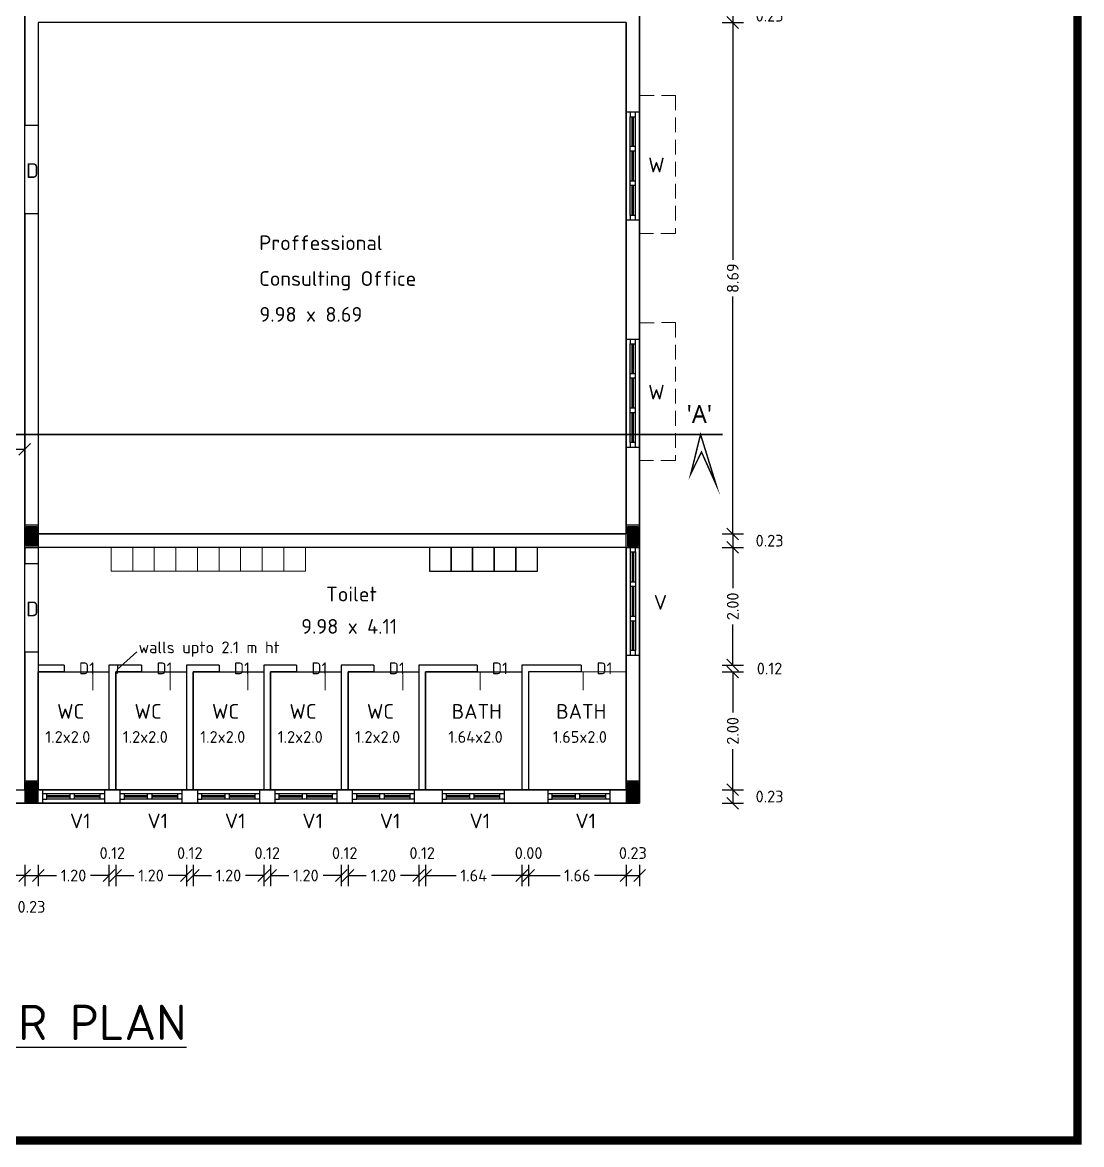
# Model space of a CAD drawing. Header units: metres. Extents: x 33037 to 86814, y -4407 to 25.
# Drawn here: x 86638.81 to 86656.79, y -4212.57 to -4193.52 of the extents above; entities that cross this region are included whole.
import ezdxf
from ezdxf.enums import TextEntityAlignment as Align

# ---------------------------------------------------------------- set-up
doc = ezdxf.new("R2010")
doc.units = ezdxf.units.M
doc.header["$MEASUREMENT"] = 0
doc.linetypes.add('CENTER', pattern=[2, 1.25, -0.25, 0.25, -0.25])
doc.linetypes.add('HIDDEN', pattern=[0.375, 0.25, -0.125])
for name, color, linetype in [('BLK_1_FLR_1_BLT_UP_AREA', 1, 'Continuous'), ('BLK_1_FLR_1_CARPET_AREA', 10, 'Continuous'), ('BLK_1_FLR_1_REGULAR_ROOM_2', 117, 'Continuous'), ('BLK_1_FLR_1_URINAL', 235, 'Continuous'), ('BLK_1_FLR_1_WATER_CLOSET', 1, 'Continuous'), ('BLK_1_FLR_2_ROOF_AREA', 54, 'Continuous'), ('Hatch', 9, 'Continuous'), ('Wall', 2, 'Continuous')]:
    doc.layers.add(name, color=color, linetype=linetype)
for name, color, linetype, lineweight in [('BLK_1_FLR_1_SP_WC', 233, 'Continuous', 5), ('BLK_1_FLR_1_WASH', 56, 'Continuous', 5), ('BLK_1_LVL_1_BLDG_FOOT_PRINT', 1, 'Continuous', 5), ('cols', 4, 'Continuous', 30), ('hidden', 251, 'HIDDEN', 15)]:
    doc.layers.add(name, color=color, linetype=linetype, lineweight=lineweight)
doc.styles.add('ISO Proportional', font='isocpeur.ttf')
doc.styles.add('latest', font='ebrima.ttf')
doc.dimstyles.new('T-roman', dxfattribs={"dimtxt": 0.2, "dimasz": 0.2, "dimexe": 0.18, "dimexo": 0.0625, "dimgap": 0.09, "dimtad": 0, "dimtoh": 1, "dimzin": 0, "dimdsep": 46, "dimtxsty": 'ISO Proportional', "dimblk": 'OBLIQUE', "dimcen": 0.09, "dimclrd": 5, "dimclre": 2, "dimclrt": 7, "dimadec": 0, "dimazin": 0, "dimtfac": 1, "dimtofl": 0, "dimtmove": 2, "dimatfit": 3, "dimldrblk": 'OBLIQUE', "dimfxl": 0, "dimtolj": 1, "dimtzin": 0, "dimarcsym": 0})

# ---------------------------------------------------------------- blocks, each defined once
blk = doc.blocks.new('w')
for p, q in [((0, 0), (1.829, 0)), ((0.076, -0.07), (0, -0.07)), ((0, -0.159), (0.076, -0.159)), ((0.076, -0.159), (0.076, -0.07)), ((0.076, -0.07), (1.753, -0.07)), ((0.076, -0.102), (0.584, -0.102)), ((0.076, -0.127), (0.584, -0.127)), ((0.076, -0.159), (1.753, -0.159)), ((0.584, -0.159), (0.584, -0.07)), ((0.66, -0.159), (0.66, -0.07)), ((0.66, -0.102), (1.168, -0.102)), ((0.66, -0.127), (1.168, -0.127)), ((1.168, -0.159), (1.168, -0.07)), ((1.245, -0.159), (1.245, -0.07)), ((1.245, -0.102), (1.753, -0.102)), ((1.245, -0.127), (1.753, -0.127)), ((1.829, -0.07), (1.753, -0.07)), ((1.753, -0.07), (1.753, -0.159)), ((1.753, -0.159), (1.829, -0.159)), ((0, -0.229), (1.829, -0.229))]:
    blk.add_line(p, q)
at = {"layer": 'hidden'}
for p, q in [((-0.229, -0.838), (-0.229, -0.229)), ((2.113, -0.227), (2.113, -0.837)), ((2.113, -0.837), (-0.229, -0.838))]:
    blk.add_line(p, q, dxfattribs=at)
at = {"layer": 'Wall'}
for p, q in [((0, 0), (0, -0.229)), ((1.829, -0.229), (1.829, 0))]:
    blk.add_line(p, q, dxfattribs=at)
blk = doc.blocks.new('_Oblique')
at = {"color": 0, "linetype": 'ByBlock', "lineweight": -2}
blk.add_line((-0.5, -0.5), (0.5, 0.5), dxfattribs=at)
blk = doc.blocks.new('*D1358')
at = {"color": 2, "lineweight": -2}
for p, q in [((86636.412, -4200.769), (86636.412, -4200.589)), ((86638.852, -4200.769), (86638.852, -4200.589))]:
    blk.add_line(p, q, dxfattribs=at)
at = {"color": 5, "lineweight": -2}
for p, q in [((86636.412, -4200.769), (86637.302, -4200.769)), ((86638.852, -4200.769), (86637.962, -4200.769))]:
    blk.add_line(p, q, dxfattribs=at)
at = {"color": 5, "lineweight": -2, "xscale": 0.2, "yscale": 0.2, "zscale": 0.2, "rotation": 180}
blk.add_blockref('_Oblique', (86636.412, -4200.769), dxfattribs=at)
at = {"color": 5, "lineweight": -2, "xscale": 0.2, "yscale": 0.2, "zscale": 0.2}
blk.add_blockref('_Oblique', (86638.852, -4200.769), dxfattribs=at)
at = {"color": 7, "insert": (86637.632, -4200.769), "char_height": 0.2, "attachment_point": 5, "style": 'ISO Proportional'}
blk.add_mtext('\\A1;2.44', dxfattribs=at)
blk = doc.blocks.new('*D1293')
at = {"color": 2, "lineweight": -2}
for p, q in [((86636.412, -4207.825), (86636.412, -4208.185)), ((86638.852, -4207.825), (86638.852, -4208.185))]:
    blk.add_line(p, q, dxfattribs=at)
at = {"color": 5, "lineweight": -2}
for p, q in [((86636.412, -4208.005), (86637.302, -4208.005)), ((86638.852, -4208.005), (86637.962, -4208.005))]:
    blk.add_line(p, q, dxfattribs=at)
at = {"color": 5, "lineweight": -2, "xscale": 0.2, "yscale": 0.2, "zscale": 0.2, "rotation": 180}
blk.add_blockref('_Oblique', (86636.412, -4208.005), dxfattribs=at)
at = {"color": 5, "lineweight": -2, "xscale": 0.2, "yscale": 0.2, "zscale": 0.2}
blk.add_blockref('_Oblique', (86638.852, -4208.005), dxfattribs=at)
at = {"color": 7, "insert": (86637.632, -4208.005), "char_height": 0.2, "attachment_point": 5, "style": 'ISO Proportional'}
blk.add_mtext('\\A1;2.44', dxfattribs=at)
blk = doc.blocks.new('*D1365')
at = {"color": 2, "lineweight": -2}
for p, q in [((86638.852, -4207.825), (86638.852, -4208.185)), ((86639.082, -4207.825), (86639.082, -4208.185))]:
    blk.add_line(p, q, dxfattribs=at)
at = {"color": 5, "lineweight": -2}
blk.add_line((86638.852, -4208.005), (86639.082, -4208.005), dxfattribs=at)
at = {"color": 5, "lineweight": -2, "xscale": 0.2, "yscale": 0.2, "zscale": 0.2, "rotation": 180}
blk.add_blockref('_Oblique', (86638.852, -4208.005), dxfattribs=at)
at = {"color": 5, "lineweight": -2, "xscale": 0.2, "yscale": 0.2, "zscale": 0.2}
blk.add_blockref('_Oblique', (86639.082, -4208.005), dxfattribs=at)
at = {"color": 7, "insert": (86638.967, -4208.537), "char_height": 0.2, "attachment_point": 5, "style": 'ISO Proportional'}
blk.add_mtext('\\A1;0.23', dxfattribs=at)
blk = doc.blocks.new('*D1366')
at = {"color": 2, "lineweight": -2}
for p, q in [((86639.082, -4207.825), (86639.082, -4208.185)), ((86640.282, -4207.825), (86640.282, -4208.185))]:
    blk.add_line(p, q, dxfattribs=at)
at = {"color": 5, "lineweight": -2}
for p, q in [((86639.082, -4208.005), (86639.392, -4208.005)), ((86640.282, -4208.005), (86639.972, -4208.005))]:
    blk.add_line(p, q, dxfattribs=at)
at = {"color": 5, "lineweight": -2, "xscale": 0.2, "yscale": 0.2, "zscale": 0.2, "rotation": 180}
blk.add_blockref('_Oblique', (86639.082, -4208.005), dxfattribs=at)
at = {"color": 5, "lineweight": -2, "xscale": 0.2, "yscale": 0.2, "zscale": 0.2}
blk.add_blockref('_Oblique', (86640.282, -4208.005), dxfattribs=at)
at = {"color": 7, "insert": (86639.682, -4208.005), "char_height": 0.2, "attachment_point": 5, "style": 'ISO Proportional'}
blk.add_mtext('\\A1;1.20', dxfattribs=at)
blk = doc.blocks.new('*D1367')
at = {"color": 2, "lineweight": -2}
for p, q in [((86640.282, -4207.825), (86640.282, -4208.185)), ((86640.397, -4207.825), (86640.397, -4208.185))]:
    blk.add_line(p, q, dxfattribs=at)
at = {"color": 5, "lineweight": -2}
for p, q in [((86640.282, -4208.005), (86640.082, -4208.005)), ((86640.397, -4208.005), (86640.597, -4208.005))]:
    blk.add_line(p, q, dxfattribs=at)
at = {"color": 5, "lineweight": -2, "xscale": 0.2, "yscale": 0.2, "zscale": 0.2}
blk.add_blockref('_Oblique', (86640.282, -4208.005), dxfattribs=at)
at = {"color": 5, "lineweight": -2, "xscale": 0.2, "yscale": 0.2, "zscale": 0.2, "rotation": 180}
blk.add_blockref('_Oblique', (86640.397, -4208.005), dxfattribs=at)
at = {"color": 7, "insert": (86640.34, -4207.624), "char_height": 0.2, "attachment_point": 5, "style": 'ISO Proportional'}
blk.add_mtext('\\A1;0.12', dxfattribs=at)
blk = doc.blocks.new('*D1368')
at = {"color": 2, "lineweight": -2}
for p, q in [((86640.397, -4207.825), (86640.397, -4208.185)), ((86641.597, -4207.825), (86641.597, -4208.185))]:
    blk.add_line(p, q, dxfattribs=at)
at = {"color": 5, "lineweight": -2}
for p, q in [((86640.397, -4208.005), (86640.707, -4208.005)), ((86641.597, -4208.005), (86641.287, -4208.005))]:
    blk.add_line(p, q, dxfattribs=at)
at = {"color": 5, "lineweight": -2, "xscale": 0.2, "yscale": 0.2, "zscale": 0.2, "rotation": 180}
blk.add_blockref('_Oblique', (86640.397, -4208.005), dxfattribs=at)
at = {"color": 5, "lineweight": -2, "xscale": 0.2, "yscale": 0.2, "zscale": 0.2}
blk.add_blockref('_Oblique', (86641.597, -4208.005), dxfattribs=at)
at = {"color": 7, "insert": (86640.997, -4208.005), "char_height": 0.2, "attachment_point": 5, "style": 'ISO Proportional'}
blk.add_mtext('\\A1;1.20', dxfattribs=at)
blk = doc.blocks.new('*D1369')
at = {"color": 2, "lineweight": -2}
for p, q in [((86641.597, -4207.825), (86641.597, -4208.185)), ((86641.712, -4207.825), (86641.712, -4208.185))]:
    blk.add_line(p, q, dxfattribs=at)
at = {"color": 5, "lineweight": -2}
for p, q in [((86641.597, -4208.005), (86641.397, -4208.005)), ((86641.712, -4208.005), (86641.912, -4208.005))]:
    blk.add_line(p, q, dxfattribs=at)
at = {"color": 5, "lineweight": -2, "xscale": 0.2, "yscale": 0.2, "zscale": 0.2}
blk.add_blockref('_Oblique', (86641.597, -4208.005), dxfattribs=at)
at = {"color": 5, "lineweight": -2, "xscale": 0.2, "yscale": 0.2, "zscale": 0.2, "rotation": 180}
blk.add_blockref('_Oblique', (86641.712, -4208.005), dxfattribs=at)
at = {"color": 7, "insert": (86641.655, -4207.624), "char_height": 0.2, "attachment_point": 5, "style": 'ISO Proportional'}
blk.add_mtext('\\A1;0.12', dxfattribs=at)
blk = doc.blocks.new('*D1370')
at = {"color": 2, "lineweight": -2}
for p, q in [((86641.712, -4207.825), (86641.712, -4208.185)), ((86642.912, -4207.825), (86642.912, -4208.185))]:
    blk.add_line(p, q, dxfattribs=at)
at = {"color": 5, "lineweight": -2}
for p, q in [((86641.712, -4208.005), (86642.022, -4208.005)), ((86642.912, -4208.005), (86642.602, -4208.005))]:
    blk.add_line(p, q, dxfattribs=at)
at = {"color": 5, "lineweight": -2, "xscale": 0.2, "yscale": 0.2, "zscale": 0.2, "rotation": 180}
blk.add_blockref('_Oblique', (86641.712, -4208.005), dxfattribs=at)
at = {"color": 5, "lineweight": -2, "xscale": 0.2, "yscale": 0.2, "zscale": 0.2}
blk.add_blockref('_Oblique', (86642.912, -4208.005), dxfattribs=at)
at = {"color": 7, "insert": (86642.312, -4208.005), "char_height": 0.2, "attachment_point": 5, "style": 'ISO Proportional'}
blk.add_mtext('\\A1;1.20', dxfattribs=at)
blk = doc.blocks.new('*D1371')
at = {"color": 2, "lineweight": -2}
for p, q in [((86642.912, -4207.825), (86642.912, -4208.185)), ((86643.027, -4207.825), (86643.027, -4208.185))]:
    blk.add_line(p, q, dxfattribs=at)
at = {"color": 5, "lineweight": -2}
for p, q in [((86642.912, -4208.005), (86642.712, -4208.005)), ((86643.027, -4208.005), (86643.227, -4208.005))]:
    blk.add_line(p, q, dxfattribs=at)
at = {"color": 5, "lineweight": -2, "xscale": 0.2, "yscale": 0.2, "zscale": 0.2}
blk.add_blockref('_Oblique', (86642.912, -4208.005), dxfattribs=at)
at = {"color": 5, "lineweight": -2, "xscale": 0.2, "yscale": 0.2, "zscale": 0.2, "rotation": 180}
blk.add_blockref('_Oblique', (86643.027, -4208.005), dxfattribs=at)
at = {"color": 7, "insert": (86642.97, -4207.624), "char_height": 0.2, "attachment_point": 5, "style": 'ISO Proportional'}
blk.add_mtext('\\A1;0.12', dxfattribs=at)
blk = doc.blocks.new('*D1372')
at = {"color": 2, "lineweight": -2}
for p, q in [((86643.027, -4207.825), (86643.027, -4208.185)), ((86644.227, -4207.825), (86644.227, -4208.185))]:
    blk.add_line(p, q, dxfattribs=at)
at = {"color": 5, "lineweight": -2}
for p, q in [((86643.027, -4208.005), (86643.337, -4208.005)), ((86644.227, -4208.005), (86643.917, -4208.005))]:
    blk.add_line(p, q, dxfattribs=at)
at = {"color": 5, "lineweight": -2, "xscale": 0.2, "yscale": 0.2, "zscale": 0.2, "rotation": 180}
blk.add_blockref('_Oblique', (86643.027, -4208.005), dxfattribs=at)
at = {"color": 5, "lineweight": -2, "xscale": 0.2, "yscale": 0.2, "zscale": 0.2}
blk.add_blockref('_Oblique', (86644.227, -4208.005), dxfattribs=at)
at = {"color": 7, "insert": (86643.627, -4208.005), "char_height": 0.2, "attachment_point": 5, "style": 'ISO Proportional'}
blk.add_mtext('\\A1;1.20', dxfattribs=at)
blk = doc.blocks.new('*D1373')
at = {"color": 2, "lineweight": -2}
for p, q in [((86644.227, -4207.825), (86644.227, -4208.185)), ((86644.342, -4207.825), (86644.342, -4208.185))]:
    blk.add_line(p, q, dxfattribs=at)
at = {"color": 5, "lineweight": -2}
for p, q in [((86644.227, -4208.005), (86644.027, -4208.005)), ((86644.342, -4208.005), (86644.542, -4208.005))]:
    blk.add_line(p, q, dxfattribs=at)
at = {"color": 5, "lineweight": -2, "xscale": 0.2, "yscale": 0.2, "zscale": 0.2}
blk.add_blockref('_Oblique', (86644.227, -4208.005), dxfattribs=at)
at = {"color": 5, "lineweight": -2, "xscale": 0.2, "yscale": 0.2, "zscale": 0.2, "rotation": 180}
blk.add_blockref('_Oblique', (86644.342, -4208.005), dxfattribs=at)
at = {"color": 7, "insert": (86644.285, -4207.624), "char_height": 0.2, "attachment_point": 5, "style": 'ISO Proportional'}
blk.add_mtext('\\A1;0.12', dxfattribs=at)
blk = doc.blocks.new('*D1374')
at = {"color": 2, "lineweight": -2}
for p, q in [((86644.342, -4207.825), (86644.342, -4208.185)), ((86645.542, -4207.825), (86645.542, -4208.185))]:
    blk.add_line(p, q, dxfattribs=at)
at = {"color": 5, "lineweight": -2}
for p, q in [((86644.342, -4208.005), (86644.652, -4208.005)), ((86645.542, -4208.005), (86645.232, -4208.005))]:
    blk.add_line(p, q, dxfattribs=at)
at = {"color": 5, "lineweight": -2, "xscale": 0.2, "yscale": 0.2, "zscale": 0.2, "rotation": 180}
blk.add_blockref('_Oblique', (86644.342, -4208.005), dxfattribs=at)
at = {"color": 5, "lineweight": -2, "xscale": 0.2, "yscale": 0.2, "zscale": 0.2}
blk.add_blockref('_Oblique', (86645.542, -4208.005), dxfattribs=at)
at = {"color": 7, "insert": (86644.942, -4208.005), "char_height": 0.2, "attachment_point": 5, "style": 'ISO Proportional'}
blk.add_mtext('\\A1;1.20', dxfattribs=at)
blk = doc.blocks.new('*D1375')
at = {"color": 2, "lineweight": -2}
for p, q in [((86645.542, -4207.825), (86645.542, -4208.185)), ((86645.657, -4207.825), (86645.657, -4208.185))]:
    blk.add_line(p, q, dxfattribs=at)
at = {"color": 5, "lineweight": -2}
for p, q in [((86645.542, -4208.005), (86645.342, -4208.005)), ((86645.657, -4208.005), (86645.857, -4208.005))]:
    blk.add_line(p, q, dxfattribs=at)
at = {"color": 5, "lineweight": -2, "xscale": 0.2, "yscale": 0.2, "zscale": 0.2}
blk.add_blockref('_Oblique', (86645.542, -4208.005), dxfattribs=at)
at = {"color": 5, "lineweight": -2, "xscale": 0.2, "yscale": 0.2, "zscale": 0.2, "rotation": 180}
blk.add_blockref('_Oblique', (86645.657, -4208.005), dxfattribs=at)
at = {"color": 7, "insert": (86645.6, -4207.624), "char_height": 0.2, "attachment_point": 5, "style": 'ISO Proportional'}
blk.add_mtext('\\A1;0.12', dxfattribs=at)
blk = doc.blocks.new('*D1376')
at = {"color": 2, "lineweight": -2}
for p, q in [((86645.657, -4207.825), (86645.657, -4208.185)), ((86647.292, -4207.825), (86647.292, -4208.185))]:
    blk.add_line(p, q, dxfattribs=at)
at = {"color": 5, "lineweight": -2}
for p, q in [((86645.657, -4208.005), (86646.175, -4208.005)), ((86647.292, -4208.005), (86646.775, -4208.005))]:
    blk.add_line(p, q, dxfattribs=at)
at = {"color": 5, "lineweight": -2, "xscale": 0.2, "yscale": 0.2, "zscale": 0.2, "rotation": 180}
blk.add_blockref('_Oblique', (86645.657, -4208.005), dxfattribs=at)
at = {"color": 5, "lineweight": -2, "xscale": 0.2, "yscale": 0.2, "zscale": 0.2}
blk.add_blockref('_Oblique', (86647.292, -4208.005), dxfattribs=at)
at = {"color": 7, "insert": (86646.475, -4208.005), "char_height": 0.2, "attachment_point": 5, "style": 'ISO Proportional'}
blk.add_mtext('\\A1;1.64', dxfattribs=at)
blk = doc.blocks.new('*D1377')
at = {"color": 2, "lineweight": -2}
blk.add_line((86647.407, -4207.825), (86647.407, -4208.185), dxfattribs=at)
blk.add_line((86647.407, -4207.825), (86647.407, -4208.185), dxfattribs=at)
at = {"color": 5, "lineweight": -2}
for q in [(86647.207, -4208.005), (86647.607, -4208.005)]:
    blk.add_line((86647.407, -4208.005), q, dxfattribs=at)
at = {"color": 5, "lineweight": -2, "xscale": 0.2, "yscale": 0.2, "zscale": 0.2}
blk.add_blockref('_Oblique', (86647.407, -4208.005), dxfattribs=at)
at = {"color": 5, "lineweight": -2, "xscale": 0.2, "yscale": 0.2, "zscale": 0.2, "rotation": 180}
blk.add_blockref('_Oblique', (86647.407, -4208.005), dxfattribs=at)
at = {"color": 7, "insert": (86647.407, -4207.624), "char_height": 0.2, "attachment_point": 5, "style": 'ISO Proportional'}
blk.add_mtext('\\A1;0.00', dxfattribs=at)
blk = doc.blocks.new('*D1378')
at = {"color": 2, "lineweight": -2}
for p, q in [((86647.407, -4207.825), (86647.407, -4208.185)), ((86649.062, -4207.825), (86649.062, -4208.185))]:
    blk.add_line(p, q, dxfattribs=at)
at = {"color": 5, "lineweight": -2}
for p, q in [((86647.407, -4208.005), (86647.945, -4208.005)), ((86649.062, -4208.005), (86648.525, -4208.005))]:
    blk.add_line(p, q, dxfattribs=at)
at = {"color": 5, "lineweight": -2, "xscale": 0.2, "yscale": 0.2, "zscale": 0.2, "rotation": 180}
blk.add_blockref('_Oblique', (86647.407, -4208.005), dxfattribs=at)
at = {"color": 5, "lineweight": -2, "xscale": 0.2, "yscale": 0.2, "zscale": 0.2}
blk.add_blockref('_Oblique', (86649.062, -4208.005), dxfattribs=at)
at = {"color": 7, "insert": (86648.235, -4208.005), "char_height": 0.2, "attachment_point": 5, "style": 'ISO Proportional'}
blk.add_mtext('\\A1;1.66', dxfattribs=at)
blk = doc.blocks.new('*D1379')
at = {"color": 2, "lineweight": -2}
for p, q in [((86649.062, -4207.825), (86649.062, -4208.185)), ((86649.292, -4207.825), (86649.292, -4208.185))]:
    blk.add_line(p, q, dxfattribs=at)
at = {"color": 5, "lineweight": -2}
blk.add_line((86649.062, -4208.005), (86649.292, -4208.005), dxfattribs=at)
at = {"color": 5, "lineweight": -2, "xscale": 0.2, "yscale": 0.2, "zscale": 0.2, "rotation": 180}
blk.add_blockref('_Oblique', (86649.062, -4208.005), dxfattribs=at)
at = {"color": 5, "lineweight": -2, "xscale": 0.2, "yscale": 0.2, "zscale": 0.2}
blk.add_blockref('_Oblique', (86649.292, -4208.005), dxfattribs=at)
at = {"color": 7, "insert": (86649.177, -4207.624), "char_height": 0.2, "attachment_point": 5, "style": 'ISO Proportional'}
blk.add_mtext('\\A1;0.23', dxfattribs=at)
blk = doc.blocks.new('*D1381')
at = {"color": 2, "lineweight": -2}
for p, q in [((86650.693, -4193.289), (86651.053, -4193.289)), ((86650.693, -4193.519), (86651.053, -4193.519))]:
    blk.add_line(p, q, dxfattribs=at)
at = {"color": 5, "lineweight": -2}
blk.add_line((86650.873, -4193.289), (86650.873, -4193.519), dxfattribs=at)
at = {"color": 5, "lineweight": -2, "xscale": 0.2, "yscale": 0.2, "zscale": 0.2}
for p, rotation in [((86650.873, -4193.289), 90), ((86650.873, -4193.519), 270)]:
    blk.add_blockref('_Oblique', p, dxfattribs=dict(at, rotation=rotation))
at = {"color": 7, "insert": (86651.498, -4193.404), "char_height": 0.2, "attachment_point": 5, "style": 'ISO Proportional'}
blk.add_mtext('\\A1;0.23', dxfattribs=at)
blk = doc.blocks.new('*D1382')
at = {"color": 2, "lineweight": -2}
for p, q in [((86650.693, -4193.519), (86651.053, -4193.519)), ((86650.693, -4202.204), (86651.053, -4202.204))]:
    blk.add_line(p, q, dxfattribs=at)
at = {"color": 5, "lineweight": -2}
for p, q in [((86650.873, -4193.519), (86650.873, -4197.551)), ((86650.873, -4202.204), (86650.873, -4198.171))]:
    blk.add_line(p, q, dxfattribs=at)
at = {"color": 5, "lineweight": -2, "xscale": 0.2, "yscale": 0.2, "zscale": 0.2}
for p, rotation in [((86650.873, -4193.519), 90), ((86650.873, -4202.204), 270)]:
    blk.add_blockref('_Oblique', p, dxfattribs=dict(at, rotation=rotation))
at = {"color": 7, "insert": (86650.873, -4197.861), "char_height": 0.2, "attachment_point": 5, "rotation": 90, "style": 'ISO Proportional'}
blk.add_mtext('\\A1;8.69', dxfattribs=at)
blk = doc.blocks.new('*D1383')
at = {"color": 2, "lineweight": -2}
for p, q in [((86650.693, -4202.204), (86651.053, -4202.204)), ((86650.693, -4202.434), (86651.053, -4202.434))]:
    blk.add_line(p, q, dxfattribs=at)
at = {"color": 5, "lineweight": -2}
blk.add_line((86650.873, -4202.204), (86650.873, -4202.434), dxfattribs=at)
at = {"color": 5, "lineweight": -2, "xscale": 0.2, "yscale": 0.2, "zscale": 0.2}
for p, rotation in [((86650.873, -4202.204), 90), ((86650.873, -4202.434), 270)]:
    blk.add_blockref('_Oblique', p, dxfattribs=dict(at, rotation=rotation))
at = {"color": 7, "insert": (86651.498, -4202.319), "char_height": 0.2, "attachment_point": 5, "style": 'ISO Proportional'}
blk.add_mtext('\\A1;0.23', dxfattribs=at)
blk = doc.blocks.new('*D1384')
at = {"color": 2, "lineweight": -2}
for p, q in [((86650.693, -4202.434), (86651.053, -4202.434)), ((86650.693, -4204.434), (86651.053, -4204.434))]:
    blk.add_line(p, q, dxfattribs=at)
at = {"color": 5, "lineweight": -2}
for p, q in [((86650.873, -4202.434), (86650.873, -4203.124)), ((86650.873, -4204.434), (86650.873, -4203.744))]:
    blk.add_line(p, q, dxfattribs=at)
at = {"color": 5, "lineweight": -2, "xscale": 0.2, "yscale": 0.2, "zscale": 0.2}
for p, rotation in [((86650.873, -4202.434), 90), ((86650.873, -4204.434), 270)]:
    blk.add_blockref('_Oblique', p, dxfattribs=dict(at, rotation=rotation))
at = {"color": 7, "insert": (86650.873, -4203.434), "char_height": 0.2, "attachment_point": 5, "rotation": 90, "style": 'ISO Proportional'}
blk.add_mtext('\\A1;2.00', dxfattribs=at)
blk = doc.blocks.new('*D1385')
at = {"color": 5, "lineweight": -2}
for p, q in [((86650.873, -4204.434), (86650.873, -4204.234)), ((86650.873, -4204.549), (86650.873, -4204.749))]:
    blk.add_line(p, q, dxfattribs=at)
at = {"color": 2, "lineweight": -2}
for p, q in [((86650.693, -4204.434), (86651.053, -4204.434)), ((86650.693, -4204.549), (86651.053, -4204.549))]:
    blk.add_line(p, q, dxfattribs=at)
at = {"color": 5, "lineweight": -2, "xscale": 0.2, "yscale": 0.2, "zscale": 0.2}
for p, rotation in [((86650.873, -4204.434), 270), ((86650.873, -4204.549), 90)]:
    blk.add_blockref('_Oblique', p, dxfattribs=dict(at, rotation=rotation))
at = {"color": 7, "insert": (86651.498, -4204.491), "char_height": 0.2, "attachment_point": 5, "style": 'ISO Proportional'}
blk.add_mtext('\\A1;0.12', dxfattribs=at)
blk = doc.blocks.new('*D1386')
at = {"color": 2, "lineweight": -2}
for p, q in [((86650.693, -4204.549), (86651.053, -4204.549)), ((86650.693, -4206.549), (86651.053, -4206.549))]:
    blk.add_line(p, q, dxfattribs=at)
at = {"color": 5, "lineweight": -2}
for p, q in [((86650.873, -4204.549), (86650.873, -4205.239)), ((86650.873, -4206.549), (86650.873, -4205.859))]:
    blk.add_line(p, q, dxfattribs=at)
at = {"color": 5, "lineweight": -2, "xscale": 0.2, "yscale": 0.2, "zscale": 0.2}
for p, rotation in [((86650.873, -4204.549), 90), ((86650.873, -4206.549), 270)]:
    blk.add_blockref('_Oblique', p, dxfattribs=dict(at, rotation=rotation))
at = {"color": 7, "insert": (86650.873, -4205.549), "char_height": 0.2, "attachment_point": 5, "rotation": 90, "style": 'ISO Proportional'}
blk.add_mtext('\\A1;2.00', dxfattribs=at)
blk = doc.blocks.new('*D1294')
at = {"color": 2, "lineweight": -2}
for p, q in [((86650.693, -4206.549), (86651.053, -4206.549)), ((86650.693, -4206.779), (86651.053, -4206.779))]:
    blk.add_line(p, q, dxfattribs=at)
at = {"color": 5, "lineweight": -2}
blk.add_line((86650.873, -4206.549), (86650.873, -4206.779), dxfattribs=at)
at = {"color": 5, "lineweight": -2, "xscale": 0.2, "yscale": 0.2, "zscale": 0.2}
for p, rotation in [((86650.873, -4206.549), 90), ((86650.873, -4206.779), 270)]:
    blk.add_blockref('_Oblique', p, dxfattribs=dict(at, rotation=rotation))
at = {"color": 7, "insert": (86651.498, -4206.664), "char_height": 0.2, "attachment_point": 5, "style": 'ISO Proportional'}
blk.add_mtext('\\A1;0.23', dxfattribs=at)
blk = doc.blocks.new('COL')
at = {"layer": 'Hatch', "ltscale": 0.1}
h = blk.add_hatch(dxfattribs=at)
h.set_pattern_fill('ANSI31', color=251, scale=0.127)
h.set_pattern_definition([(45, (0, -0.2286), (-0.0112253, 0.0112253), [])])
h.paths.add_polyline_path([(0.025, -0.025), (0.025, -0.205), (0.352, -0.205), (0.352, -0.025)])
at = {"layer": 'cols', "linetype": 'Continuous'}
for points in [[(0, -0.23), (0.377, -0.23), (0.377, 0), (0, 0)], [(0.025, -0.205), (0.352, -0.205), (0.352, -0.025), (0.025, -0.025)]]:
    blk.add_lwpolyline(points, close=True, dxfattribs=at)

msp = doc.modelspace()

# ---------------------------------------------------------------- linework, layer by layer
for p, q in [((86649.29209, -4184.60871), (86649.29209, -4206.77871)), ((86638.85209, -4193.05871), (86638.85209, -4195.2702)), ((86649.06209, -4193.51871), (86639.08209, -4193.51871)), ((86639.08209, -4193.51871), (86639.08209, -4195.2702)), ((86649.06209, -4193.51871), (86649.06209, -4198.39871)), ((86649.06209, -4193.51871), (86649.06209, -4202.20371)), ((86639.08209, -4195.2702), (86638.85209, -4195.2702)), ((86638.85209, -4196.7702), (86638.85209, -4202.71456)), ((86639.08209, -4196.7702), (86638.85209, -4196.7702)), ((86639.08209, -4196.7702), (86639.08209, -4202.71456)), ((86649.06209, -4202.20371), (86639.08209, -4202.20371)), ((86649.06209, -4202.43371), (86639.08209, -4202.43371)), ((86649.29069, -4202.43357), (86649.06209, -4202.43371)), ((86649.06209, -4202.43371), (86649.06209, -4206.54871)), ((86649.06209, -4202.43371), (86649.06319, -4204.26251)), ((86649.13194, -4202.43366), (86649.13199, -4202.50986)), ((86649.13199, -4202.50986), (86649.22089, -4202.50981)), ((86649.13199, -4202.50986), (86649.13299, -4204.18626)), ((86649.16374, -4202.50985), (86649.16404, -4203.01785)), ((86649.18914, -4202.50983), (86649.18944, -4203.01783)), ((86649.22089, -4202.50981), (86649.22084, -4202.43361)), ((86649.22089, -4202.50981), (86649.22189, -4204.18621)), ((86649.29069, -4202.43357), (86649.29179, -4204.26237)), ((86639.08209, -4202.71456), (86638.85209, -4202.71456)), ((86649.13229, -4203.01786), (86649.22119, -4203.01781)), ((86649.13234, -4203.09406), (86649.22124, -4203.09401)), ((86649.16409, -4203.09405), (86649.16439, -4203.60205)), ((86649.18949, -4203.09403), (86649.18979, -4203.60203)), ((86649.13264, -4203.60206), (86649.22154, -4203.60201)), ((86649.13269, -4203.67826), (86649.22159, -4203.67821)), ((86649.16444, -4203.67825), (86649.16474, -4204.18625)), ((86649.18984, -4203.67823), (86649.19014, -4204.18623)), ((86638.85209, -4204.21456), (86638.85209, -4206.54871)), ((86639.08209, -4204.21456), (86638.85209, -4204.21456)), ((86639.08209, -4204.21456), (86639.08209, -4206.54871)), ((86649.22189, -4204.18621), (86649.13299, -4204.18626)), ((86649.13299, -4204.18626), (86649.13304, -4204.26246)), ((86649.22194, -4204.26241), (86649.22189, -4204.18621)), ((86649.06319, -4204.26251), (86649.29179, -4204.26237)), ((86639.52209, -4204.43371), (86639.08209, -4204.43371)), ((86639.52209, -4204.54871), (86639.08209, -4204.54871)), ((86639.52209, -4204.43371), (86639.52209, -4204.54871)), ((86640.83709, -4204.43371), (86640.28209, -4204.43371)), ((86640.28209, -4204.43371), (86640.28209, -4206.54871)), ((86640.83709, -4204.54871), (86640.39709, -4204.54871)), ((86640.39709, -4204.54871), (86640.39709, -4206.54871)), ((86640.83709, -4204.43371), (86640.83709, -4204.54871)), ((86642.15209, -4204.43371), (86641.59709, -4204.43371)), ((86641.59709, -4204.43371), (86641.59709, -4206.54871)), ((86642.15209, -4204.54871), (86641.71209, -4204.54871)), ((86641.71209, -4204.54871), (86641.71209, -4206.54871)), ((86642.15209, -4204.43371), (86642.15209, -4204.54871)), ((86643.46709, -4204.43371), (86642.91209, -4204.43371)), ((86642.91209, -4204.43371), (86642.91209, -4206.54871)), ((86643.46709, -4204.54871), (86643.02709, -4204.54871)), ((86643.02709, -4204.54871), (86643.02709, -4206.54871)), ((86643.46709, -4204.43371), (86643.46709, -4204.54871)), ((86644.78209, -4204.43371), (86644.22709, -4204.43371)), ((86644.22709, -4204.43371), (86644.22709, -4206.54871)), ((86644.78209, -4204.54871), (86644.34209, -4204.54871)), ((86644.34209, -4204.54871), (86644.34209, -4206.54871)), ((86644.78209, -4204.43371), (86644.78209, -4204.54871)), ((86646.53209, -4204.43371), (86645.54209, -4204.43371)), ((86645.54209, -4204.43371), (86645.54209, -4206.54871)), ((86646.53209, -4204.54871), (86645.65709, -4204.54871)), ((86645.65709, -4204.54871), (86645.65709, -4206.54871)), ((86646.53209, -4204.43371), (86646.53209, -4204.54871)), ((86648.30209, -4204.43371), (86647.29209, -4204.43371)), ((86647.29209, -4204.43371), (86647.29209, -4206.54871)), ((86648.30209, -4204.54871), (86647.40709, -4204.54871)), ((86647.40709, -4204.54871), (86647.40709, -4206.54871)), ((86648.30209, -4204.43371), (86648.30209, -4204.54871)), ((86636.41209, -4206.54871), (86638.85209, -4206.54871)), ((86649.06209, -4206.54871), (86639.08209, -4206.54871)), ((86639.15329, -4206.54871), (86639.15329, -4206.77731)), ((86640.20581, -4206.54871), (86639.15329, -4206.54871)), ((86639.22949, -4206.61856), (86639.15329, -4206.61856)), ((86639.15329, -4206.70746), (86639.22949, -4206.70746)), ((86639.22949, -4206.70746), (86639.22949, -4206.61856)), ((86640.20581, -4206.61856), (86639.22949, -4206.61856)), ((86639.61749, -4206.65031), (86639.22949, -4206.65031)), ((86639.61749, -4206.67571), (86639.22949, -4206.67571)), ((86640.20581, -4206.70746), (86639.22949, -4206.70746)), ((86639.61749, -4206.61856), (86639.61749, -4206.70746)), ((86639.69369, -4206.61856), (86639.69369, -4206.70746)), ((86640.12961, -4206.65031), (86639.69369, -4206.65031)), ((86640.12961, -4206.67571), (86639.69369, -4206.67571)), ((86640.12961, -4206.61856), (86640.12961, -4206.70746)), ((86640.20581, -4206.54871), (86640.20581, -4206.77731)), ((86640.46829, -4206.54871), (86640.46829, -4206.77731)), ((86641.52081, -4206.54871), (86640.46829, -4206.54871)), ((86640.54449, -4206.61856), (86640.46829, -4206.61856)), ((86640.46829, -4206.70746), (86640.54449, -4206.70746)), ((86640.54449, -4206.70746), (86640.54449, -4206.61856)), ((86641.52081, -4206.61856), (86640.54449, -4206.61856)), ((86640.93249, -4206.65031), (86640.54449, -4206.65031)), ((86640.93249, -4206.67571), (86640.54449, -4206.67571)), ((86641.52081, -4206.70746), (86640.54449, -4206.70746)), ((86640.93249, -4206.61856), (86640.93249, -4206.70746)), ((86641.00869, -4206.61856), (86641.00869, -4206.70746)), ((86641.44461, -4206.65031), (86641.00869, -4206.65031)), ((86641.44461, -4206.67571), (86641.00869, -4206.67571)), ((86641.44461, -4206.61856), (86641.44461, -4206.70746)), ((86641.52081, -4206.54871), (86641.52081, -4206.77731)), ((86641.78329, -4206.54871), (86641.78329, -4206.77731)), ((86642.83581, -4206.54871), (86641.78329, -4206.54871)), ((86641.85949, -4206.61856), (86641.78329, -4206.61856)), ((86641.78329, -4206.70746), (86641.85949, -4206.70746)), ((86641.85949, -4206.70746), (86641.85949, -4206.61856)), ((86642.83581, -4206.61856), (86641.85949, -4206.61856)), ((86642.24749, -4206.65031), (86641.85949, -4206.65031)), ((86642.24749, -4206.67571), (86641.85949, -4206.67571)), ((86642.83581, -4206.70746), (86641.85949, -4206.70746)), ((86642.24749, -4206.61856), (86642.24749, -4206.70746)), ((86642.32369, -4206.61856), (86642.32369, -4206.70746)), ((86642.75961, -4206.65031), (86642.32369, -4206.65031)), ((86642.75961, -4206.67571), (86642.32369, -4206.67571)), ((86642.75961, -4206.61856), (86642.75961, -4206.70746)), ((86642.83581, -4206.54871), (86642.83581, -4206.77731)), ((86643.09829, -4206.54871), (86643.09829, -4206.77731)), ((86644.15081, -4206.54871), (86643.09829, -4206.54871)), ((86643.17449, -4206.61856), (86643.09829, -4206.61856)), ((86643.09829, -4206.70746), (86643.17449, -4206.70746)), ((86643.17449, -4206.70746), (86643.17449, -4206.61856)), ((86644.15081, -4206.61856), (86643.17449, -4206.61856)), ((86643.56249, -4206.65031), (86643.17449, -4206.65031)), ((86643.56249, -4206.67571), (86643.17449, -4206.67571)), ((86644.15081, -4206.70746), (86643.17449, -4206.70746)), ((86643.56249, -4206.61856), (86643.56249, -4206.70746)), ((86643.63869, -4206.61856), (86643.63869, -4206.70746)), ((86644.07461, -4206.65031), (86643.63869, -4206.65031)), ((86644.07461, -4206.67571), (86643.63869, -4206.67571)), ((86644.07461, -4206.61856), (86644.07461, -4206.70746)), ((86644.15081, -4206.54871), (86644.15081, -4206.77731)), ((86644.41329, -4206.54871), (86644.41329, -4206.77731)), ((86645.46581, -4206.54871), (86644.41329, -4206.54871)), ((86644.48949, -4206.61856), (86644.41329, -4206.61856)), ((86644.41329, -4206.70746), (86644.48949, -4206.70746)), ((86644.48949, -4206.70746), (86644.48949, -4206.61856)), ((86645.46581, -4206.61856), (86644.48949, -4206.61856)), ((86644.87749, -4206.65031), (86644.48949, -4206.65031)), ((86644.87749, -4206.67571), (86644.48949, -4206.67571)), ((86645.46581, -4206.70746), (86644.48949, -4206.70746)), ((86644.87749, -4206.61856), (86644.87749, -4206.70746)), ((86644.95369, -4206.61856), (86644.95369, -4206.70746)), ((86645.38961, -4206.65031), (86644.95369, -4206.65031)), ((86645.38961, -4206.67571), (86644.95369, -4206.67571)), ((86645.38961, -4206.61856), (86645.38961, -4206.70746)), ((86645.46581, -4206.54871), (86645.46581, -4206.77731)), ((86645.93705, -4206.54871), (86645.93705, -4206.77731)), ((86646.98957, -4206.54871), (86645.93705, -4206.54871)), ((86646.01325, -4206.61856), (86645.93705, -4206.61856)), ((86645.93705, -4206.70746), (86646.01325, -4206.70746)), ((86646.01325, -4206.70746), (86646.01325, -4206.61856)), ((86646.98957, -4206.61856), (86646.01325, -4206.61856)), ((86646.40125, -4206.65031), (86646.01325, -4206.65031)), ((86646.40125, -4206.67571), (86646.01325, -4206.67571)), ((86646.98957, -4206.70746), (86646.01325, -4206.70746)), ((86646.40125, -4206.61856), (86646.40125, -4206.70746)), ((86646.47745, -4206.61856), (86646.47745, -4206.70746)), ((86646.91337, -4206.65031), (86646.47745, -4206.65031)), ((86646.91337, -4206.67571), (86646.47745, -4206.67571)), ((86646.91337, -4206.61856), (86646.91337, -4206.70746)), ((86646.98957, -4206.54871), (86646.98957, -4206.77731)), ((86647.7336, -4206.54871), (86647.7336, -4206.77731)), ((86648.78613, -4206.54871), (86647.7336, -4206.54871)), ((86647.8098, -4206.61856), (86647.7336, -4206.61856)), ((86647.7336, -4206.70746), (86647.8098, -4206.70746)), ((86647.8098, -4206.70746), (86647.8098, -4206.61856)), ((86648.78613, -4206.61856), (86647.8098, -4206.61856)), ((86648.1978, -4206.65031), (86647.8098, -4206.65031)), ((86648.1978, -4206.67571), (86647.8098, -4206.67571)), ((86648.78613, -4206.70746), (86647.8098, -4206.70746)), ((86648.1978, -4206.61856), (86648.1978, -4206.70746)), ((86648.274, -4206.61856), (86648.274, -4206.70746)), ((86648.70993, -4206.65031), (86648.274, -4206.65031)), ((86648.70993, -4206.67571), (86648.274, -4206.67571)), ((86648.70993, -4206.61856), (86648.70993, -4206.70746)), ((86648.78613, -4206.54871), (86648.78613, -4206.77731)), ((86649.29209, -4206.77871), (86625.97209, -4206.77871)), ((86640.20581, -4206.77731), (86639.15329, -4206.77731)), ((86641.52081, -4206.77731), (86640.46829, -4206.77731)), ((86642.83581, -4206.77731), (86641.78329, -4206.77731)), ((86644.15081, -4206.77731), (86643.09829, -4206.77731)), ((86645.46581, -4206.77731), (86644.41329, -4206.77731)), ((86646.98957, -4206.77731), (86645.93705, -4206.77731)), ((86648.78613, -4206.77731), (86647.7336, -4206.77731))]:
    msp.add_line(p, q)
at = {"const_width": 0.13933}
msp.add_lwpolyline([(86588.80011, -4151.73023), (86656.72512, -4151.73023), (86656.72512, -4212.50459), (86588.80011, -4212.50459)], close=True, dxfattribs=at)
at = {"linetype": 'CENTER', "const_width": 0.025}
for points in [[(86592.95539, -4200.51507), (86650.70358, -4200.51507)], [(86650.16318, -4201.1758), (86650.32635, -4200.51507), (86650.58975, -4201.3652), (86650.34246, -4200.81544), (86650.16318, -4201.1758)]]:
    msp.add_lwpolyline(points, dxfattribs=at)
at = {"layer": 'BLK_1_FLR_1_BLT_UP_AREA', "color": 18}
msp.add_lwpolyline([(86625.97209, -4206.77871), (86649.29209, -4206.77871), (86649.29209, -4184.60871), (86625.97209, -4184.60871)], close=True, dxfattribs=at)
at = {"layer": 'BLK_1_FLR_1_CARPET_AREA'}
for points in [[(86636.41209, -4206.54871), (86638.85209, -4206.54871), (86638.85209, -4184.83871), (86636.41209, -4184.83871)], [(86639.08209, -4202.20371), (86649.06209, -4202.20371), (86649.06209, -4193.51871), (86639.08209, -4193.51871)], [(86639.08209, -4206.54871), (86649.06209, -4206.54871), (86649.06209, -4202.43371), (86639.08209, -4202.43371)]]:
    msp.add_lwpolyline(points, close=True, dxfattribs=at)
at = {"layer": 'BLK_1_FLR_1_REGULAR_ROOM_2', "color": 2}
msp.add_lwpolyline([(86639.08209, -4202.20371), (86649.06209, -4202.20371), (86649.06209, -4193.51871), (86639.08209, -4193.51871)], close=True, dxfattribs=at)
at = {"layer": 'BLK_1_FLR_1_SP_WC'}
msp.add_lwpolyline([(86647.40709, -4204.54871), (86649.06209, -4204.54871), (86649.06209, -4206.54871), (86647.40709, -4206.54871)], close=True, dxfattribs=at)
at = {"layer": 'BLK_1_FLR_1_URINAL'}
for points in [[(86645.72465, -4202.43357), (86645.72465, -4202.83653), (86646.09107, -4202.83653), (86646.09107, -4202.43357)], [(86646.09107, -4202.43357), (86646.09107, -4202.83653), (86646.45749, -4202.83653), (86646.45749, -4202.43357)], [(86646.45749, -4202.43357), (86646.45749, -4202.83653), (86646.82391, -4202.83653), (86646.82391, -4202.43357)], [(86646.82391, -4202.43371), (86646.82391, -4202.83667), (86647.19033, -4202.83667), (86647.19033, -4202.43371)], [(86647.19033, -4202.43371), (86647.19033, -4202.83667), (86647.55675, -4202.83667), (86647.55675, -4202.43371)]]:
    msp.add_lwpolyline(points, close=True, dxfattribs=at)
at = {"layer": 'BLK_1_FLR_1_WASH', "color": 55}
for points in [[(86640.31928, -4202.43371), (86640.31928, -4202.83667), (86640.6857, -4202.83667), (86640.6857, -4202.43371)], [(86640.6857, -4202.43371), (86640.6857, -4202.83667), (86641.05212, -4202.83667), (86641.05212, -4202.43371)], [(86641.05212, -4202.43357), (86641.05212, -4202.83653), (86641.41854, -4202.83653), (86641.41854, -4202.43357)], [(86641.41854, -4202.43357), (86641.41854, -4202.83653), (86641.78496, -4202.83653), (86641.78496, -4202.43357)], [(86641.78496, -4202.43371), (86641.78496, -4202.83667), (86642.15138, -4202.83667), (86642.15138, -4202.43371)], [(86642.15138, -4202.43371), (86642.15138, -4202.83667), (86642.5178, -4202.83667), (86642.5178, -4202.43371)]]:
    msp.add_lwpolyline(points, close=True, dxfattribs=at)
at = {"layer": 'BLK_1_FLR_1_WASH', "color": 56}
for points in [[(86642.5178, -4202.43357), (86642.5178, -4202.83653), (86642.88422, -4202.83653), (86642.88422, -4202.43357)], [(86642.88422, -4202.43371), (86642.88422, -4202.83667), (86643.25065, -4202.83667), (86643.25065, -4202.43371)], [(86643.25065, -4202.43371), (86643.25065, -4202.83667), (86643.61707, -4202.83667), (86643.61707, -4202.43371)]]:
    msp.add_lwpolyline(points, close=True, dxfattribs=at)
at = {"layer": 'BLK_1_FLR_1_WASH', "color": 60}
for points in [[(86640.00923, -4204.54871), (86640.00923, -4204.85609)], [(86641.32423, -4204.54871), (86641.32423, -4204.85609)], [(86642.63923, -4204.54871), (86642.63923, -4204.85609)], [(86643.95423, -4204.54871), (86643.95423, -4204.85609)], [(86645.26923, -4204.54871), (86645.26923, -4204.85609)], [(86646.58423, -4204.54871), (86646.58423, -4204.85609)], [(86648.33423, -4204.54871), (86648.33423, -4204.85609)]]:
    msp.add_lwpolyline(points, dxfattribs=at)
at = {"layer": 'BLK_1_FLR_1_WATER_CLOSET', "color": 2}
for points in [[(86639.08209, -4204.54871), (86640.28209, -4204.54871), (86640.28209, -4206.54871), (86639.08209, -4206.54871)], [(86640.39709, -4204.54871), (86641.59709, -4204.54871), (86641.59709, -4206.54871), (86640.39709, -4206.54871)], [(86641.71209, -4204.54871), (86642.91209, -4204.54871), (86642.91209, -4206.54871), (86641.71209, -4206.54871)]]:
    msp.add_lwpolyline(points, close=True, dxfattribs=at)
at = {"layer": 'BLK_1_FLR_1_WATER_CLOSET', "color": 1}
for points in [[(86643.02709, -4204.54871), (86644.22709, -4204.54871), (86644.22709, -4206.54871), (86643.02709, -4206.54871)], [(86644.34209, -4204.54871), (86645.54209, -4204.54871), (86645.54209, -4206.54871), (86644.34209, -4206.54871)], [(86645.65709, -4204.54871), (86647.29209, -4204.54871), (86647.29209, -4206.54871), (86645.65709, -4206.54871)]]:
    msp.add_lwpolyline(points, close=True, dxfattribs=at)
at = {"layer": 'BLK_1_FLR_2_ROOF_AREA'}
msp.add_lwpolyline([(86625.97209, -4206.77871), (86649.29209, -4206.77871), (86649.29209, -4184.60871), (86625.97209, -4184.60871)], close=True, dxfattribs=at)
at = {"layer": 'BLK_1_LVL_1_BLDG_FOOT_PRINT'}
msp.add_lwpolyline([(86625.97209, -4206.77871), (86649.29209, -4206.77871), (86649.29209, -4184.60871), (86625.97209, -4184.60871)], close=True, dxfattribs=at)

# ---------------------------------------------------------------- block references
for name, p, rotation in [('w', (86649.06264, -4196.87311), 90.03425106185337), ('w', (86649.06264, -4200.73037), 90.03425106185337), ('COL', (86639.08069, -4202.05637), 270), ('COL', (86649.29069, -4202.05637), 270), ('COL', (86639.08209, -4206.40151), 270), ('COL', (86649.29209, -4206.40151), 270)]:
    msp.add_blockref(name, p, dxfattribs=dict(rotation=rotation))

# ---------------------------------------------------------------- texts
at = {"style": 'ISO Proportional'}
for s, p in [('W', (86649.57753, -4195.93956)), ('W', (86649.57753, -4199.79682)), ('V', (86649.64523, -4203.36712)), ('V1', (86639.79573, -4207.07899)), ('V1', (86641.11073, -4207.07899)), ('V1', (86642.42573, -4207.07899)), ('V1', (86643.74073, -4207.07899)), ('V1', (86645.05573, -4207.07899)), ('V1', (86646.57949, -4207.07899)), ('V1', (86648.37604, -4207.07899))]:
    msp.add_text(s, height=0.25, dxfattribs=at).set_placement(p, align=Align.MIDDLE)
for s, height, p in [('D', 0.25, (86638.8759, -4196.15864)), ('Proffessional ', 0.25, (86642.83325, -4197.38528)), ('Consulting Office', 0.25, (86642.83325, -4197.99254)), ('9.98 x 8.69', 0.25, (86642.83768, -4198.60097)), ('Toilet', 0.25, (86643.96937, -4203.35086)), ('D', 0.25, (86638.8759, -4203.603)), ('9.98 x 4.11', 0.25, (86643.54617, -4203.89961)), ('walls upto 2.1 m ht', 0.2, (86640.78579, -4204.23091)), ('D1', 0.2, (86639.77373, -4204.58691)), ('D1', 0.2, (86641.08873, -4204.58691)), ('D1', 0.2, (86642.40373, -4204.58691)), ('D1', 0.2, (86643.71873, -4204.58691)), ('D1', 0.2, (86645.03373, -4204.58691)), ('D1', 0.2, (86646.7838, -4204.58691)), ('D1', 0.2, (86648.55824, -4204.58691)), ('WC', 0.25, (86639.40244, -4205.34357)), ('WC', 0.25, (86640.71744, -4205.34357)), ('WC', 0.25, (86642.03244, -4205.34357)), ('WC', 0.25, (86643.34744, -4205.34357)), ('WC', 0.25, (86644.66244, -4205.34357)), ('BATH', 0.25, (86646.1018, -4205.34357)), ('BATH', 0.25, (86647.87624, -4205.34357)), ('1.2x2.0', 0.2, (86639.2024, -4205.75242)), ('1.2x2.0', 0.2, (86640.5174, -4205.75242)), ('1.2x2.0', 0.2, (86641.8324, -4205.75242)), ('1.2x2.0', 0.2, (86643.1474, -4205.75242)), ('1.2x2.0', 0.2, (86644.4624, -4205.75242)), ('1.64x2.0', 0.2, (86646.04434, -4205.75242)), ('1.65x2.0', 0.2, (86647.81879, -4205.75242)), ('%%UFIRST FLOOR PLAN', 0.6, (86634.39694, -4210.80009))]:
    msp.add_text(s, height=height, dxfattribs=at).set_placement(p)
at = {"linetype": 'ByBlock', "style": 'latest'}
msp.add_text("'A'", height=0.3048, dxfattribs=at).set_placement((86650.30597, -4200.1695), align=Align.MIDDLE_CENTER)

# ---------------------------------------------------------------- dimensions: what is measured, and where the dimension line sits
for base, p1, p2, picture, middle in [((86650.87297, -4193.51871), (86649.06209, -4193.28871), (86649.06209, -4193.51871), '*D1381', (86651.49797, -4193.40371)), ((86650.8729662053, -4202.2037062648), (86649.0620925647, -4193.5187062648), (86649.0620925647, -4202.2037062648), '*D1382', (86650.8729662053, -4197.8612062649)), ((86650.87297, -4202.43357), (86649.06209, -4202.20371), (86649.29069, -4202.43357), '*D1383', (86651.49797, -4202.31864)), ((86650.87297, -4204.43371), (86649.29069, -4202.43357), (86648.30209, -4204.43371), '*D1384', (86650.87297, -4203.43364)), ((86650.8729662055, -4204.5487062648), (86648.3020925647, -4204.4337062648), (86648.3020925647, -4204.5487062648), '*D1385', (86651.4979662055, -4204.4912062649)), ((86650.87297, -4206.54871), (86648.30209, -4204.54871), (86649.06209, -4206.54871), '*D1386', (86650.87297, -4205.54871)), ((86650.87297, -4206.77871), (86649.06209, -4206.54871), (86649.29209, -4206.77871), '*D1294', (86651.49797, -4206.66371))]:
    dim = msp.add_linear_dim(base=base, p1=p1, p2=p2, angle=270, dimstyle='T-roman', override={"dimfxl": 0.18})
    dim.commit()
    dim.dimension.update_dxf_attribs({"geometry": picture, "text_midpoint": middle})
dim = msp.add_aligned_dim(p1=(86636.41209, -4200.81115), p2=(86638.85209, -4200.81115), distance=0.04195, dimstyle='T-roman', override={"dimfxl": 0.18})
dim.commit()
dim.dimension.update_dxf_attribs({"geometry": '*D1358', "text_midpoint": (86637.63209, -4200.7692)})
for base, p1, p2, picture, middle in [((86639.08209, -4208.00474), (86638.85209, -4206.77871), (86639.08209, -4206.54871), '*D1365', (86638.96709, -4208.53731)), ((86640.3970925647, -4208.0047384889), (86640.2820925647, -4206.5487062648), (86640.3970925647, -4206.5487062648), '*D1367', (86640.3395925647, -4207.6238677803)), ((86641.7120925647, -4208.0047384889), (86641.5970925647, -4206.5487062648), (86641.7120925647, -4206.5487062648), '*D1369', (86641.6545925647, -4207.6238677803)), ((86643.0270925647, -4208.0047384889), (86642.9120925647, -4206.5487062648), (86643.0270925647, -4206.5487062648), '*D1371', (86642.9695925647, -4207.6238677803)), ((86644.3420925647, -4208.0047384889), (86644.2270925647, -4206.5487062648), (86644.3420925647, -4206.5487062648), '*D1373', (86644.2845925647, -4207.6238677803)), ((86645.6570925647, -4208.0047384889), (86645.5420925647, -4206.5487062648), (86645.6570925647, -4206.5487062648), '*D1375', (86645.5995925647, -4207.6238677803)), ((86647.4070925647, -4208.0047384889), (86647.4070925647, -4206.5487062648), (86647.4070925647, -4206.5487062648), '*D1377', (86647.4070925647, -4207.6238677803)), ((86649.29209, -4208.00474), (86649.06209, -4206.54871), (86649.29209, -4206.77871), '*D1379', (86649.17709, -4207.62387))]:
    dim = msp.add_linear_dim(base=base, p1=p1, p2=p2, dimstyle='T-roman', override={"dimfxl": 0.18})
    dim.commit()
    dim.dimension.update_dxf_attribs({"geometry": picture, "text_midpoint": middle, "dimtype": 160})
for base, p1, p2, picture, middle in [((86640.28209, -4208.00474), (86639.08209, -4206.54871), (86640.28209, -4206.54871), '*D1366', (86639.68209, -4208.00474)), ((86641.59709, -4208.00474), (86640.39709, -4206.54871), (86641.59709, -4206.54871), '*D1368', (86640.99709, -4208.00474)), ((86642.91209, -4208.00474), (86641.71209, -4206.54871), (86642.91209, -4206.54871), '*D1370', (86642.31209, -4208.00474)), ((86644.22709, -4208.00474), (86643.02709, -4206.54871), (86644.22709, -4206.54871), '*D1372', (86643.62709, -4208.00474)), ((86645.54209, -4208.00474), (86644.34209, -4206.54871), (86645.54209, -4206.54871), '*D1374', (86644.94209, -4208.00474)), ((86647.2920925647, -4208.0047384889), (86645.6570925647, -4206.5487062648), (86647.2920925647, -4206.5487062648), '*D1376', (86646.4745925647, -4208.0047384889)), ((86649.0620925647, -4208.0047384889), (86647.4070925647, -4206.5487062648), (86649.0620925647, -4206.5487062648), '*D1378', (86648.2345925647, -4208.0047384889)), ((86638.85209, -4208.00474), (86636.41209, -4206.77871), (86638.85209, -4206.77871), '*D1293', (86637.63209, -4208.00474))]:
    dim = msp.add_linear_dim(base=base, p1=p1, p2=p2, dimstyle='T-roman', override={"dimfxl": 0.18})
    dim.commit()
    dim.dimension.update_dxf_attribs({"geometry": picture, "text_midpoint": middle})

# ---------------------------------------------------------------- leaders
msp.add_leader([(86640.42348, -4204.50699), (86640.75399, -4204.20931)], dimstyle='T-roman', override={"dimasz": 0.1, "dimgap": 0.09, "dimtad": 0, "dimclrd": 256, "dimfxl": 0.18})

doc.saveas('drawing.dxf')
